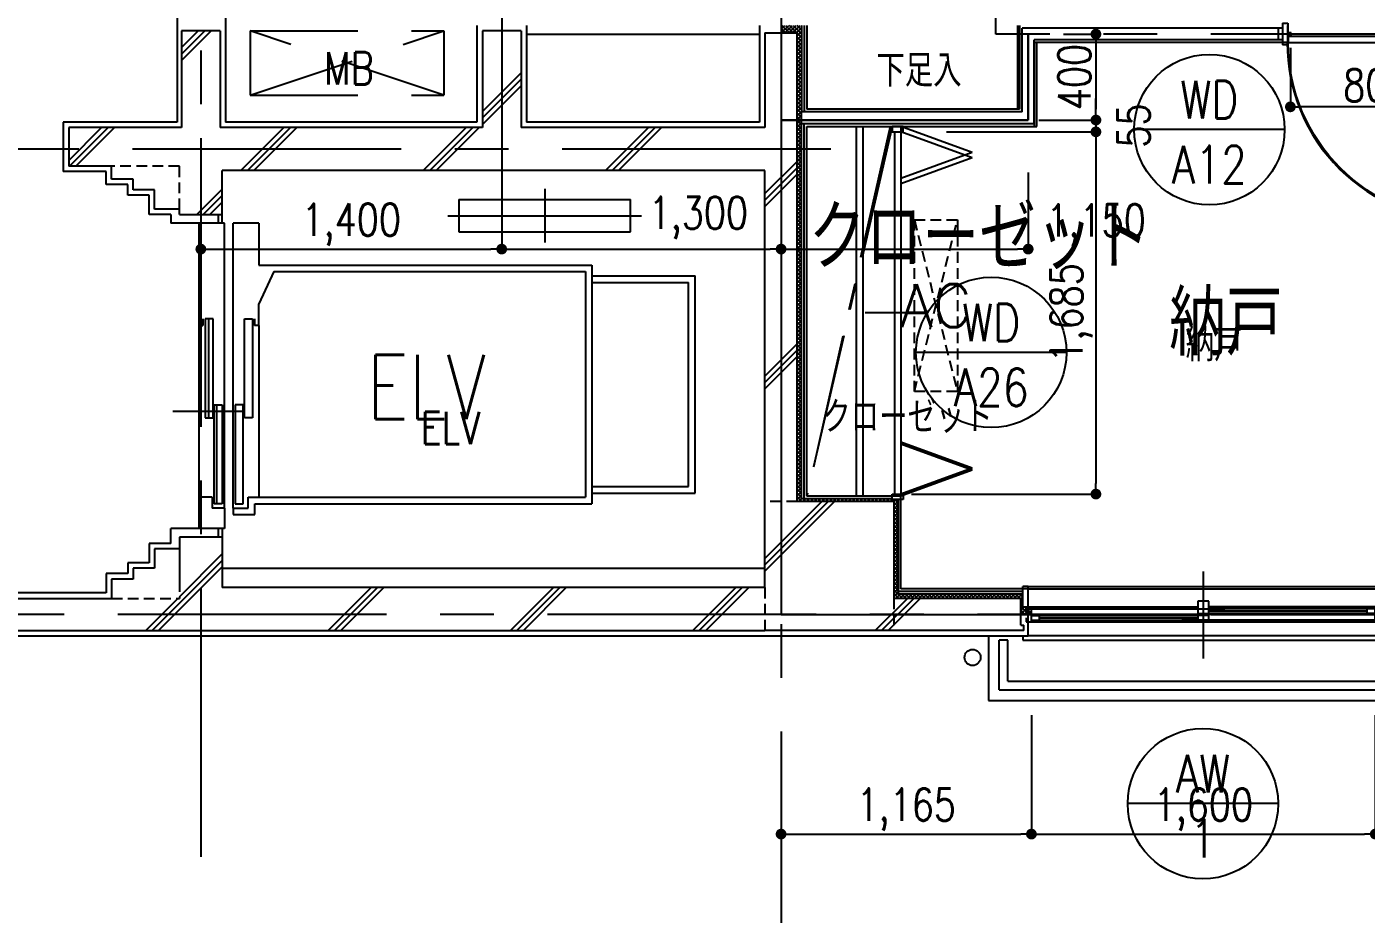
# Model space of a CAD drawing. Header units: millimetres. Extents: x 15495 to 166182, y -39946 to 18307.
# Drawn here: x 103480 to 109712, y -35656 to -31528 of the extents above; entities that cross this region are included whole.
import ezdxf
from ezdxf.enums import TextEntityAlignment as Align

# ---------------------------------------------------------------- set-up
doc = ezdxf.new("R2010")
doc.units = ezdxf.units.MM
doc.header["$LTSCALE"] = 1000
for name, pattern in [('CENTER', [2, 1.25, -0.25, 0.25, -0.25]), ('DASHED', [0.75, 0.5, -0.25]), ('DASHED2', [0.375, 0.25, -0.125])]:
    doc.linetypes.add(name, pattern=pattern)
doc.layers.get('0').update_dxf_attribs({"linetype": 'CONTINUOUS'})
for name, color, linetype in [('DT_ID', 13, 'CONTINUOUS'), ('E_TEXT', 3, 'CONTINUOUS'), ('EV-Space_EV-A_EVES-100', 5, 'CONTINUOUS'), ('EV-Space_EV-A_EVES-50', 5, 'CONTINUOUS'), ('EV-Space_EV-F_FINI1-100', 190, 'CONTINUOUS'), ('F_FITT1-100', 5, 'CONTINUOUS'), ('F_FITT1-50', 5, 'CONTINUOUS'), ('F_FITT2-100', 1, 'CONTINUOUS'), ('F_FITT2-50', 1, 'CONTINUOUS'), ('K-A_EQP-50', 60, 'CONTINUOUS'), ('SF-F_FITT1-50', 5, 'CONTINUOUS'), ('TF-A_ELSE-100', 6, 'CONTINUOUS'), ('TF-A_ELSE-50', 6, 'CONTINUOUS'), ('TF-A_EQP-50', 60, 'CONTINUOUS'), ('TF-A_EVES-100', 5, 'CONTINUOUS'), ('TF-DT_ID-100', 13, 'CONTINUOUS'), ('TF-E_DIM-50', 3, 'CONTINUOUS'), ('TF-E_GRID-100', 1, 'CENTER'), ('TF-E_GRID-50', 1, 'CENTER'), ('TF-E_TEXT-100', 3, 'CONTINUOUS'), ('TF-E_TEXT-50', 3, 'CONTINUOUS'), ('TF-F_ELEV-KYOUTSU', 5, 'CONTINUOUS'), ('TF-F_FINI1-100', 190, 'CONTINUOUS'), ('TF-F_FINI1-50', 190, 'CONTINUOUS'), ('TF-F_FINI2-50', 1, 'CONTINUOUS'), ('TF-F_FITT1-100', 5, 'CONTINUOUS'), ('TF-F_FITT1-50', 5, 'CONTINUOUS'), ('TF-F_HAT1-50', 9, 'CONTINUOUS'), ('TF-F_HIDE-100', 12, 'CONTINUOUS'), ('TF-H-AREA-50', 1, 'CENTER'), ('TF-H_LINE1-100', 140, 'CONTINUOUS'), ('TF-H_LINE1-50', 140, 'CONTINUOUS'), ('TF-R_COLM-50', 7, 'CONTINUOUS'), ('TF-R_EWALL-50', 7, 'CONTINUOUS'), ('TF-U_FIRE-50', 9, 'CONTINUOUS'), ('TF-U_LGS-50', 120, 'CONTINUOUS')]:
    doc.layers.add(name, color=color, linetype=linetype)
doc.styles.add('DIM', font='romans.shx', dxfattribs={"width": 0.8, "bigfont": 'bigfont.shx'})
doc.styles.add('ROOM', font='romans.shx', dxfattribs={"width": 0.8, "bigfont": 'bigfont.shx'})
doc.styles.get("Standard").update_dxf_attribs({"font": 'txt.shx', "bigfont": 'bigfont.shx'})
doc.styles.add('TATE', font='TXT', dxfattribs={"height": 50, "bigfont": 'BIGFONT'})
doc.dimstyles.new('DIM50_3_3', dxfattribs={"dimscale": 50, "dimtxt": 3, "dimasz": 1, "dimexe": 0, "dimexo": 1, "dimgap": 0.5, "dimtad": 1, "dimdec": 1, "dimdsep": 46, "dimlunit": 6, "dimtxsty": 'DIM', "dimblk1": 'DOT', "dimblk2": 'DOT', "dimsah": 1, "dimcen": 1, "dimclrd": 256, "dimclre": 256, "dimclrt": 256, "dimadec": 0, "dimazin": 0, "dimtfac": 1, "dimtdec": 1, "dimtix": 1, "dimtmove": 2, "dimatfit": 3, "dimldrblk": 'DOT', "dimfxl": 1, "dimtvp": 0.833333, "dimtolj": 1, "dimarcsym": 0})
pattern_1 = [(45, (-133336.485, -63816.77), (-8.8388348, 8.8388348), []), (135, (-133336.485, -63816.77), (-8.8388348, -8.8388348), [])]

# ---------------------------------------------------------------- blocks, each defined once
blk = doc.blocks.new('EV-Space')
at = {"layer": 'EV-Space_EV-A_EVES-100'}
for p, q in [((1200, 1570), (2000, 1570)), ((1200, 1570), (1200, 1420)), ((1600, 1620), (1600, 1370)), ((2000, 1420), (2000, 1570)), ((100, 1460), (-10, 1460)), ((-10, 1460), (-10, 985)), ((110, 135), (110, 1460)), ((150, 135), (150, 1460)), ((270, 1460), (150, 1460)), ((270, 1460), (270, 1265)), ((1150, 1495), (2050, 1495)), ((1200, 1420), (2000, 1420)), ((270, 1265), (1820, 1265)), ((1820, 1265), (1820, 155)), ((340, 1235), (270, 1085)), ((1820, 1215), (2300, 1215)), ((2300, 205), (2300, 1215)), ((270, 985), (270, 1085)), ((10, 1015), (10, 985)), ((-10, 985), (-10, 185)), ((-10, 985), (10, 985)), ((270, 985), (270, 185)), ((-130, 585), (204.096, 585)), ((1820, 205), (2300, 205)), ((52.5, 185), (-10, 185)), ((-10, 185), (-10, 40)), ((52.5, 185), (52.5, 135)), ((110, 135), (52.5, 135)), ((110, 135), (110, 40)), ((150, 135), (150, 105)), ((251, 155), (1820, 155)), ((251, 105), (251, 155)), ((150, 105), (251, 105)), ((110, 40), (-10, 40))]:
    blk.add_line(p, q, dxfattribs=at)
at = {"layer": 'EV-Space_EV-A_EVES-100', "linetype": 'Continuous'}
for p, q in [((36.936, 557.569), (36.936, 1017.569)), ((73.841, 155), (73.841, 615))]:
    blk.add_line(p, q, dxfattribs=at)
at = {"layer": 'EV-Space_EV-A_EVES-50'}
for p, q in [((1200, 1570), (1200, 1420)), ((1200, 1570), (2000, 1570)), ((1600, 1620), (1600, 1370)), ((2000, 1420), (2000, 1570)), ((80, 1500), (80, 1460)), ((-10, 1460), (-10, 985)), ((110, 1460), (-10, 1460)), ((110, 135), (110, 1460)), ((150, 135), (150, 1460)), ((270, 1460), (150, 1460)), ((270, 1460), (270, 1265)), ((1150, 1495), (2050, 1495)), ((1200, 1420), (2000, 1420)), ((270, 1265), (1820, 1265)), ((1820, 1265), (1820, 155)), ((340, 1235), (270, 1085)), ((340, 1235), (1790, 1235)), ((1790, 1235), (1790, 185)), ((1820, 1215), (2300, 1215)), ((1820, 1185), (2270, 1185)), ((2270, 235), (2270, 1185)), ((2300, 205), (2300, 1215)), ((270, 985), (270, 1085)), ((10, 1015), (10, 985)), ((250, 1015), (250, 985)), ((-10, 985), (10, 985)), ((-10, 985), (-10, 185)), ((270, 985), (250, 985)), ((270, 985), (270, 185)), ((-130, 585), (204.096, 585)), ((1820, 235), (2270, 235)), ((1820, 205), (2300, 205)), ((-10, 185), (-10, 40)), ((52.5, 185), (-10, 185)), ((52.5, 185), (52.5, 135)), ((110, 135), (52.5, 135)), ((110, 135), (110, 40)), ((150, 135), (150, 105)), ((150, 135), (221, 135)), ((221, 185), (1790, 185)), ((221, 135), (221, 185)), ((251, 155), (1820, 155)), ((251, 105), (251, 155)), ((150, 105), (251, 105)), ((110, 40), (-10, 40)), ((80, 40), (80, 0))]:
    blk.add_line(p, q, dxfattribs=at)
at = {"layer": 'EV-Space_EV-A_EVES-50', "linetype": 'Continuous'}
for p, q in [((57.5, 1015), (20, 1015)), ((20, 1015), (20, 555)), ((57.5, 555), (57.5, 1015)), ((202.5, 1015), (240, 1015)), ((202.5, 555), (202.5, 1015)), ((240, 1015), (240, 555)), ((62.5, 155), (62.5, 615)), ((62.5, 615), (100, 615)), ((100, 615), (100, 155)), ((160, 615), (160, 155)), ((197.5, 615), (160, 615)), ((197.5, 155), (197.5, 615)), ((20, 555), (57.5, 555)), ((240, 555), (202.5, 555)), ((100, 155), (62.5, 155)), ((160, 155), (197.5, 155))]:
    blk.add_line(p, q, dxfattribs=at)
at = {"layer": 'EV-Space_EV-F_FINI1-100'}
blk.add_line((0, 0), (0, 0), dxfattribs=at)
blk = doc.blocks.new('TATEGU-KIGOU')
at = {"color": 2}
blk.add_line((350, 0), (-350, 0), dxfattribs=at)
blk.add_circle((0, 0), 350, dxfattribs=at)
at = {"color": 2, "style": 'ROOM', "width": 0.8}
for tag, p in [('建具種別', (0, 51.6)), ('建具番号', (0, -250.1))]:
    blk.add_attdef(tag, text='', height=175, dxfattribs=at).set_placement(p, align=Align.CENTER)
at = {"flags": 1}
for tag, p in [('内法寸法（W）', (-414, -713.8)), ('内法寸法（H）', (-414, -1063.8)), ('階', (-373.6, -1414.3)), ('部屋名', (-373.6, -1786.8)), ('メーカー名', (-373.6, -2148.9)), ('値段', (-373.6, -2498.9)), ('重量', (-373.6, -2848.9)), ('建具形状', (-373.6, -3199)), ('開閉方式', (-373.6, -3549)), ('取付場所', (-373.6, -3899)), ('見込', (-373.6, -4296.3)), ('扉厚', (-373.6, -4646.3)), ('仕上', (-373.6, -4996.3)), ('ガラス', (-373.6, -5346.3)), ('建具金物', (-373.6, -5696.3)), ('枠形状', (-373.6, -6046.3)), ('沓摺形状', (-373.6, -6396.3)), ('特記事項', (-373.6, -6746.3)), ('防火性能', (-373.6, -7096.3))]:
    blk.add_attdef(tag, p, '', height=175, dxfattribs=at)
blk = doc.blocks.new('AW-1_100')
at = {"layer": 'F_FITT1-100'}
for p, q in [((815, -325), (815, 80)), ((915, -95), (0, -95)), ((715, -145), (1630, -145))]:
    blk.add_line(p, q, dxfattribs=at)
at = {"layer": 'F_FITT2-100'}
for p, q in [((0, 0), (1630, 0)), ((1630, -220), (0, -220))]:
    blk.add_line(p, q, dxfattribs=at)
blk = doc.blocks.new('ROOM')
at = {"layer": 'DT_ID', "flags": 1}
for tag, p in [('室番号', (0, 500)), ('面積', (0, -500)), ('内装制限', (0, -1000)), ('仕上レベル', (0, -1500)), ('スラブレベル', (0, -2000)), ('天井高', (0, -2500)), ('床下地', (0, -3000)), ('床仕上', (0, -3500)), ('巾木高さ', (0, -4000)), ('巾木仕上', (0, -4500)), ('壁下地', (0, -5000)), ('壁仕上', (0, -5500)), ('天井下地', (0, -6000)), ('天井仕上', (0, -6500)), ('見切縁', (0, -7000)), ('備考', (0, -7500))]:
    blk.add_attdef(tag, p, '', height=300, dxfattribs=at)
at = {"layer": 'E_TEXT', "style": 'ROOM', "width": 0.8}
blk.add_attdef('室名', (0, 0), '', height=300, dxfattribs=at)
blk = doc.blocks.new('WD-A26_100')
at = {"layer": 'F_FITT1-100'}
for p, q in [((-0.00075, 1720), (0, 0)), ((332.415375, 1599.01025), (-0.00075, 1720)), ((332.415375, 1599.01025), (-0.00075, 1478.0205)), ((332.416125, 120.98975), (0, 241.9795)), ((332.416125, 120.98975), (0, 0))]:
    blk.add_line(p, q, dxfattribs=at)
blk = doc.blocks.new('WD-A12_100')
at = {"layer": 'F_FITT1-100'}
blk.add_line((0, 0), (-2.9, 830), dxfattribs=at)
blk.add_arc((0, 0), 830, 0, 90.1978, dxfattribs=at)
blk = doc.blocks.new('TF-BLOCK_100')
at = {"layer": 'TF-A_ELSE-100', "linetype": 'DASHED'}
for p, q in [((13230, 2715), (14130, 2715)), ((14130, 2415), (13230, 2715)), ((13230, 2415), (14130, 2715)), ((13230, 2715), (13230, 2415)), ((14130, 2715), (14130, 2415)), ((13230, 2415), (14130, 2415))]:
    blk.add_line(p, q, dxfattribs=at)
at = {"layer": 'TF-A_ELSE-100', "linetype": 'Continuous'}
blk.add_line((13100, 215), (15625, 215), dxfattribs=at)
at = {"layer": 'TF-A_ELSE-100'}
for p, q in [((16665, -100), (16665, -400)), ((16715, -350), (16715, -120)), ((16755, -120), (16715, -120)), ((16755, -310), (16755, -120)), ((16755, -310), (18575, -310)), ((16715, -350), (18615, -350)), ((16665, -400), (18665, -400))]:
    blk.add_line(p, q, dxfattribs=at)
blk.add_circle((16591.26, -200), 37.5, dxfattribs=at)
at = {"layer": 'TF-A_EVES-100'}
for p, q in [((14600, 1980), (14600, 1730)), ((14200, 1930), (15000, 1930)), ((14200, 1930), (14200, 1780)), ((15000, 1780), (15000, 1930)), ((12990, 1820), (12990, 1345)), ((13100, 1820), (12990, 1820)), ((13110, 495), (13110, 1820)), ((13150, 495), (13150, 1820)), ((13270, 1820), (13150, 1820)), ((13270, 1820), (13270, 1625)), ((14150, 1855), (15050, 1855)), ((14200, 1780), (15000, 1780)), ((13270, 1625), (14820, 1625)), ((14820, 1625), (14820, 515)), ((13340, 1595), (13270, 1445)), ((14820, 1575), (15300, 1575)), ((15300, 565), (15300, 1575)), ((13270, 1345), (13270, 1445)), ((13010, 1375), (13010, 1345)), ((12990, 1345), (13010, 1345)), ((12990, 1345), (12990, 545)), ((13270, 1345), (13270, 545)), ((12870, 945), (13204.1, 945)), ((14820, 565), (15300, 565)), ((12990, 545), (12990, 400)), ((13052.5, 545), (12990, 545)), ((13052.5, 545), (13052.5, 495)), ((13251, 515), (14820, 515)), ((13251, 465), (13251, 515)), ((13110, 495), (13052.5, 495)), ((13110, 495), (13110, 400)), ((13150, 495), (13150, 465)), ((13150, 465), (13251, 465)), ((13110, 400), (12990, 400))]:
    blk.add_line(p, q, dxfattribs=at)
at = {"layer": 'TF-A_EVES-100', "linetype": 'Continuous'}
for p, q in [((13036.94, 917.57), (13036.94, 1377.57)), ((13073.84, 515), (13073.84, 975))]:
    blk.add_line(p, q, dxfattribs=at)
at = {"layer": 'TF-E_GRID-100'}
for p, q in [((15699.93, 15455), (15699.93, -4653.96)), ((31863.65, 0), (-4082.3, 0))]:
    blk.add_line(p, q, dxfattribs=at)
at = {"layer": 'TF-F_FINI1-100'}
for p, q in [((12890, 2800), (12890, 2290)), ((13115, 2800), (13115, 2290)), ((14285, 2740), (14285, 2290)), ((14515, 2740), (14515, 2290)), ((15600, 2740), (15600, 2290)), ((15820, 2740), (15820, 2350)), ((16800, 2740), (16800, 2350)), ((18056.21, 2740), (18056.21, 2660)), ((18056.21, 2660), (16880, 2660)), ((16880, 2270), (16880, 2660)), ((16800, 2350), (15820, 2350)), ((12890, 2290), (12360, 2290)), ((12360, 2290), (12360, 2060)), ((14285, 2290), (13115, 2290)), ((15600, 2290), (14515, 2290)), ((15820, 550), (15820, 2270)), ((15820, 2270), (16880, 2270)), ((12560, 2060), (12360, 2060)), ((12560, 2000), (12560, 2060)), ((15625, 2065), (13100, 2065)), ((13100, 1820), (13100, 2065)), ((15625, 125), (15625, 2065)), ((12660, 2000), (12560, 2000)), ((12660, 1950), (12660, 2000)), ((12760, 1950), (12660, 1950)), ((12760, 1860), (12760, 1950)), ((12860, 1860), (12760, 1860)), ((12860, 1860), (12860, 1820)), ((12990, 1820), (12860, 1820)), ((16257.5, 550), (15820, 550)), ((16257.5, 120), (16257.5, 550)), ((12990, 400), (12860, 400)), ((12860, 330), (12860, 400)), ((13100, 400), (13100, 125)), ((12860, 330), (12760, 330)), ((12760, 330), (12760, 240)), ((12660, 190), (12560, 190)), ((12560, 190), (12560, 100)), ((12760, 240), (12660, 240)), ((12660, 240), (12660, 190)), ((15625, 125), (13100, 125)), ((12560, 100), (10800, 100)), ((16850, 120), (16257.5, 120)), ((16850, -100), (16850, 120)), ((10000, -100), (16850, -100))]:
    blk.add_line(p, q, dxfattribs=at)
at = {"layer": 'TF-F_FITT1-100'}
for p, q in [((14515, 2700), (15600, 2700)), ((17665, -205), (17665, 200))]:
    blk.add_line(p, q, dxfattribs=at)
at = {"layer": 'TF-F_HIDE-100', "ltscale": 0.1}
for p, q in [((16050, 2270), (16050, 550)), ((16080, 2270), (16080, 550))]:
    blk.add_line(p, q, dxfattribs=at)
at = {"layer": 'TF-H_LINE1-100', "linetype": 'CENTER', "ltscale": 0.5}
blk.add_line((16217.5, 2270), (15820, 550), dxfattribs=at)
at = {"layer": 'TF-DT_ID-100'}
for p, values in [((17693.32, 2255.37), {'建具種別': 'WD', '建具番号': 'A12'}), ((16677.83, 1219.01), {'建具種別': 'WD', '建具番号': 'A26'}), ((17663.25, -880.06), {'建具種別': 'AW', '建具番号': '1'})]:
    blk.add_blockref('TATEGU-KIGOU', p, dxfattribs=at).add_auto_attribs(values)
at = {"layer": 'TF-E_TEXT-100'}
ref = blk.add_blockref('ROOM', (15829.55, 1604.34), dxfattribs=at)
ref.add_attrib('室名', 'クローゼット', (15829.55, 1604.34), dxfattribs={"height": 300, "style": 'ROOM', "width": 0.8})
ref = blk.add_blockref('ROOM', (17506.13, 1205.39), dxfattribs=at)
ref.add_attrib('室名', '納戸', (17506.13, 1205.39), dxfattribs={"height": 300, "style": 'ROOM', "width": 0.8})
at = {"layer": 'TF-F_ELEV-KYOUTSU'}
blk.add_blockref('EV-Space', (13000, 360), dxfattribs=at)
at = {"layer": 'TF-F_FITT1-100', "xscale": -1, "yscale": -1}
blk.add_blockref('WD-A12_100', (18885, 2660), dxfattribs=at)
at = {"layer": 'TF-F_FITT1-100'}
for name, p in [('WD-A26_100', (16257.5, 550)), ('AW-1_100', (16850, 120))]:
    blk.add_blockref(name, p, dxfattribs=at)
at = {"layer": 'TF-E_TEXT-100', "style": 'ROOM', "width": 0.8}
blk.add_text('ELV', height=300, dxfattribs=at).set_placement((14049.64, 1057.87), align=Align.MIDDLE)
blk = doc.blocks.new('WD-A26_50')
at = {"layer": 'F_FITT1-50'}
for p, q in [((9.99925, 1735), (-40.00075, 1735)), ((-40.00075, 1735), (-40.00075, 1710)), ((-40.00075, 1710), (9.99925, 1710)), ((-30.00075, 1710), (-30.00075, 25)), ((-0.00075, 1710), (-0.00075, 25)), ((332.415375, 1589.01025), (-0.00075, 1710)), ((9.99925, 1710), (9.99925, 1735)), ((332.415375, 1589.01025), (-0.00075, 1468.0205)), ((99.99925, 867.5), (-166.87575, 867.5)), ((332.415375, 145.98975), (-0.00075, 266.9795)), ((332.415375, 145.98975), (-0.00075, 25)), ((-40.00075, 25), (9.99925, 25)), ((-40.00075, 0), (-40.00075, 25)), ((9.99925, 0), (-40.00075, 0)), ((9.99925, 25), (9.99925, 0))]:
    blk.add_line(p, q, dxfattribs=at)
blk = doc.blocks.new('DOT')
at = {"color": 0, "linetype": 'ByBlock'}
blk.add_line((-0.5, 0), (-1, 0), dxfattribs=at)
at = {"color": 0, "linetype": 'ByBlock', "const_width": 0.5}
blk.add_lwpolyline([(-0.25, 0, 1), (0.25, 0, 1)], format="xyb", close=True, dxfattribs=at)
blk = doc.blocks.new('*D786')
at = {"layer": 'TF-E_DIM-50', "lineweight": -2}
for p, q in [((107759.6, -32016.4), (108454.8, -32016.4)), ((108454.8, -32066.4), (108454.8, -33651.4)), ((107597.1, -33701.4), (108454.8, -33701.4))]:
    blk.add_line(p, q, dxfattribs=at)
at = {"layer": 'TF-E_DIM-50', "lineweight": -2, "xscale": 50, "yscale": 50, "zscale": 50}
for p, rotation in [((108454.8, -32016.4), 90), ((108454.8, -33701.4), 270)]:
    blk.add_blockref('DOT', p, dxfattribs=dict(at, rotation=rotation))
at = {"layer": 'TF-E_DIM-50', "insert": (108340.5, -32858.9), "char_height": 150, "attachment_point": 5, "rotation": 90, "style": 'DIM'}
blk.add_mtext('\\A1;1,685', dxfattribs=at)
blk = doc.blocks.new('_DOT')
at = {"color": 0, "linetype": 'ByBlock'}
blk.add_line((-0.5, 0), (-1, 0), dxfattribs=at)
at = {"color": 0, "linetype": 'ByBlock', "const_width": 0.5}
blk.add_lwpolyline([(-0.25, 0, 1), (0.25, 0, 1)], format="xyb", close=True, dxfattribs=at)
blk = doc.blocks.new('*D780')
at = {"layer": 'TF-E_DIM-50', "lineweight": -2}
for p, q in [((110239.6, -34311.4), (110239.6, -36153.1)), ((106989.6, -36103.1), (106989.6, -36153.1)), ((107039.6, -36153.1), (110189.6, -36153.1))]:
    blk.add_line(p, q, dxfattribs=at)
at = {"layer": 'TF-E_DIM-50', "lineweight": -2, "xscale": 50, "yscale": 50, "zscale": 50, "rotation": 180}
blk.add_blockref('DOT', (106989.6, -36153.1), dxfattribs=at)
at = {"layer": 'TF-E_DIM-50', "lineweight": -2, "xscale": 50, "yscale": 50, "zscale": 50}
blk.add_blockref('DOT', (110239.6, -36153.1), dxfattribs=at)
at = {"layer": 'TF-E_DIM-50', "insert": (108614.6, -36038.8), "char_height": 150, "attachment_point": 5, "style": 'DIM'}
blk.add_mtext('\\A1;3,250', dxfattribs=at)
blk = doc.blocks.new('AW-1_50')
at = {"layer": 'F_FITT1-50'}
for p, q in [((-815, 130), (-840, 130)), ((-840, 35), (-840, 130)), ((-815, 35), (-815, 130)), ((815, 130), (840, 130)), ((815, 35), (815, 130)), ((840, 35), (840, 130)), ((-840, 35), (-825, 35)), ((-825, 35), (-800, 35)), ((-825, 15), (-825, 35)), ((-800, -35), (-800, 35)), ((-762, 4), (-762, 26)), ((-762, 15), (-25, 15)), ((-25, 4), (-25, 61.5)), ((-25, 61.5), (25, 61.5)), ((25, 26), (-25, 26)), ((25, 4), (-25, 4)), ((25, 61.5), (25, 4)), ((825, 35), (800, 35)), ((800, -35), (800, 35)), ((825, 15), (825, 35)), ((840, 35), (825, 35)), ((-825, -35), (-825, -15)), ((-825, -35), (-800, -35)), ((-25, -26), (-25, -4)), ((-25, -4), (25, -4)), ((25, -26), (-25, -26)), ((25, -4), (25, -26)), ((762, -15), (25, -15)), ((800, -4), (762, -4)), ((762, -26), (762, -4)), ((800, -26), (762, -26)), ((825, -35), (800, -35)), ((825, -15), (825, -35))]:
    blk.add_line(p, q, dxfattribs=at)
at = {"layer": 'F_FITT2-50'}
for p, q in [((815, 130), (-815, 130)), ((-800, 35), (-25, 35)), ((-800, 26), (-25, 26)), ((-800, 4), (-25, 4)), ((800, 35), (25, 35)), ((800, -35), (-800, -35)), ((762, -4), (25, -4)), ((762, -26), (25, -26)), ((-840, -100), (-840, -120)), ((840, -120), (-840, -120)), ((840, -100), (840, -120))]:
    blk.add_line(p, q, dxfattribs=at)
at = {"layer": 'SF-F_FITT1-50'}
blk.add_line((0, -205), (0, 200), dxfattribs=at)
blk = doc.blocks.new('*D779')
at = {"layer": 'TF-E_DIM-50', "lineweight": -2}
for p, q in [((108154.6, -34729.8), (108154.6, -35283)), ((109754.6, -34729.8), (109754.6, -35283)), ((108204.6, -35283), (109704.6, -35283))]:
    blk.add_line(p, q, dxfattribs=at)
at = {"layer": 'TF-E_DIM-50', "lineweight": -2, "xscale": 50, "yscale": 50, "zscale": 50, "rotation": 180}
blk.add_blockref('DOT', (108154.6, -35283), dxfattribs=at)
at = {"layer": 'TF-E_DIM-50', "lineweight": -2, "xscale": 50, "yscale": 50, "zscale": 50}
blk.add_blockref('DOT', (109754.6, -35283), dxfattribs=at)
at = {"layer": 'TF-E_DIM-50', "insert": (108954.6, -35168.7), "char_height": 150, "attachment_point": 5, "style": 'DIM'}
blk.add_mtext('\\A1;1,600', dxfattribs=at)
blk = doc.blocks.new('*D782')
at = {"layer": 'TF-E_DIM-50', "lineweight": -2}
for p, q in [((108154.6, -34729.8), (108154.6, -35283)), ((106989.6, -35205.5), (106989.6, -35283)), ((107039.6, -35283), (108104.6, -35283))]:
    blk.add_line(p, q, dxfattribs=at)
at = {"layer": 'TF-E_DIM-50', "lineweight": -2, "xscale": 50, "yscale": 50, "zscale": 50, "rotation": 180}
blk.add_blockref('DOT', (106989.6, -35283), dxfattribs=at)
at = {"layer": 'TF-E_DIM-50', "lineweight": -2, "xscale": 50, "yscale": 50, "zscale": 50}
blk.add_blockref('DOT', (108154.6, -35283), dxfattribs=at)
at = {"layer": 'TF-E_DIM-50', "insert": (107572.1, -35168.7), "char_height": 150, "attachment_point": 5, "style": 'DIM'}
blk.add_mtext('\\A1;1,165', dxfattribs=at)
blk = doc.blocks.new('*D784')
at = {"layer": 'TF-E_DIM-50', "lineweight": -2}
for p, q in [((104289.6, -32046.4), (104289.6, -32561.8)), ((105689.6, -32082), (105689.6, -32561.8)), ((104339.6, -32561.8), (105639.6, -32561.8))]:
    blk.add_line(p, q, dxfattribs=at)
at = {"layer": 'TF-E_DIM-50', "lineweight": -2, "xscale": 50, "yscale": 50, "zscale": 50, "rotation": 180}
blk.add_blockref('DOT', (104289.6, -32561.8), dxfattribs=at)
at = {"layer": 'TF-E_DIM-50', "lineweight": -2, "xscale": 50, "yscale": 50, "zscale": 50}
blk.add_blockref('DOT', (105689.6, -32561.8), dxfattribs=at)
at = {"layer": 'TF-E_DIM-50', "insert": (104989.6, -32447.5), "char_height": 150, "attachment_point": 5, "style": 'DIM'}
blk.add_mtext('\\A1;1,400', dxfattribs=at)
blk = doc.blocks.new('*D783')
at = {"layer": 'TF-E_DIM-50', "lineweight": -2}
for p, q in [((105689.6, -32082), (105689.6, -32561.8)), ((106989.6, -32498.3), (106989.6, -32561.8)), ((105739.6, -32561.8), (106939.6, -32561.8))]:
    blk.add_line(p, q, dxfattribs=at)
at = {"layer": 'TF-E_DIM-50', "lineweight": -2, "xscale": 50, "yscale": 50, "zscale": 50, "rotation": 180}
blk.add_blockref('DOT', (105689.6, -32561.8), dxfattribs=at)
at = {"layer": 'TF-E_DIM-50', "lineweight": -2, "xscale": 50, "yscale": 50, "zscale": 50}
blk.add_blockref('DOT', (106989.6, -32561.8), dxfattribs=at)
at = {"layer": 'TF-E_DIM-50', "insert": (106604.7, -32416), "char_height": 150, "attachment_point": 5, "style": 'DIM'}
blk.add_mtext('\\A1;1,300', dxfattribs=at)
blk = doc.blocks.new('*D744')
at = {"layer": 'TF-E_DIM-50', "lineweight": -2}
for p, q in [((103817.9, -31461.4), (103279.3, -31461.4)), ((103279.3, -32046.4), (103279.3, -31511.4)), ((103494.5, -32096.4), (103279.3, -32096.4))]:
    blk.add_line(p, q, dxfattribs=at)
at = {"layer": 'TF-E_DIM-50', "lineweight": -2, "xscale": 50, "yscale": 50, "zscale": 50}
for p, rotation in [((103279.3, -31461.4), 90), ((103279.3, -32096.4), 270)]:
    blk.add_blockref('DOT', p, dxfattribs=dict(at, rotation=rotation))
at = {"layer": 'TF-E_DIM-50', "insert": (103179.3, -31778.9), "char_height": 150, "attachment_point": 5, "rotation": 90, "style": 'DIM'}
blk.add_mtext('\\A1;635', dxfattribs=at)
blk = doc.blocks.new('*D787')
at = {"layer": 'TF-E_DIM-50', "lineweight": -2}
for p, q in [((106989.6, -32183.1), (106989.6, -32561.8)), ((108139.6, -32205.8), (108139.6, -32561.8)), ((107039.6, -32561.8), (108089.6, -32561.8))]:
    blk.add_line(p, q, dxfattribs=at)
at = {"layer": 'TF-E_DIM-50', "lineweight": -2, "xscale": 50, "yscale": 50, "zscale": 50, "rotation": 180}
blk.add_blockref('DOT', (106989.6, -32561.8), dxfattribs=at)
at = {"layer": 'TF-E_DIM-50', "lineweight": -2, "xscale": 50, "yscale": 50, "zscale": 50}
blk.add_blockref('DOT', (108139.6, -32561.8), dxfattribs=at)
at = {"layer": 'TF-E_DIM-50', "insert": (108455.4, -32450.7), "char_height": 150, "attachment_point": 5, "style": 'DIM'}
blk.add_mtext('\\A1;1,150', dxfattribs=at)
blk = doc.blocks.new('AC1')
at = {"layer": 'K-A_EQP-50', "linetype": 'DASHED2', "ltscale": 0.2}
for p, q in [((0, 800), (200, 800)), ((0, 0), (0, 800)), ((0, 0), (200, 800)), ((0, 800), (200, 0)), ((200, 800), (200, 0)), ((200, 0), (0, 0))]:
    blk.add_line(p, q, dxfattribs=at)
at = {"layer": 'K-A_EQP-50', "style": 'TATE'}
blk.add_text('AC', height=200, dxfattribs=at).set_placement((100, 400), align=Align.MIDDLE)
blk = doc.blocks.new('*D788')
at = {"layer": 'TF-E_DIM-50', "lineweight": -2}
for p, q in [((108454.8, -31911.4), (108454.8, -31861.4)), ((108408.5, -31961.4), (108454.8, -31961.4)), ((108454.8, -31961.4), (108454.8, -32016.4)), ((107759.6, -32016.4), (108454.8, -32016.4)), ((108454.8, -32066.4), (108454.8, -32116.4))]:
    blk.add_line(p, q, dxfattribs=at)
at = {"layer": 'TF-E_DIM-50', "lineweight": -2, "xscale": 50, "yscale": 50, "zscale": 50}
for p, rotation in [((108454.8, -31961.4), 270), ((108454.8, -32016.4), 90)]:
    blk.add_blockref('DOT', p, dxfattribs=dict(at, rotation=rotation))
at = {"layer": 'TF-E_DIM-50', "insert": (108629.9, -31987.1), "char_height": 150, "attachment_point": 5, "rotation": 90, "style": 'DIM'}
blk.add_mtext('\\A1;55', dxfattribs=at)
blk = doc.blocks.new('*D743')
at = {"layer": 'TF-E_DIM-50', "lineweight": -2}
for p, q in [((108303.9, -31561.4), (108454.8, -31561.4)), ((108454.8, -31611.4), (108454.8, -31911.4)), ((108189.6, -31961.4), (108454.8, -31961.4))]:
    blk.add_line(p, q, dxfattribs=at)
at = {"layer": 'TF-E_DIM-50', "lineweight": -2, "xscale": 50, "yscale": 50, "zscale": 50}
for p, rotation in [((108454.8, -31561.4), 90), ((108454.8, -31961.4), 270)]:
    blk.add_blockref('DOT', p, dxfattribs=dict(at, rotation=rotation))
at = {"layer": 'TF-E_DIM-50', "insert": (108354.8, -31761.4), "char_height": 150, "attachment_point": 5, "rotation": 90, "style": 'DIM'}
blk.add_mtext('\\A1;400', dxfattribs=at)
blk = doc.blocks.new('WD-A12_50')
at = {"layer": 'F_FITT1-50'}
for p, q in [((-440, 146.9), (-440, -93.1)), ((-880, 90), (-855, 90)), ((-880, 90), (-880, -10)), ((-855, 90), (-855, 45.4)), ((0, 90), (-25, 90)), ((-25, 90), (-25, 45.4)), ((0, 90), (0, -10)), ((-840, 45.4), (-855, 45.4)), ((-855, 31.5), (-855, -10)), ((-855, 31.5), (-840, 31.5)), ((-26.8, 29.7), (-853.1, 29.7)), ((-853.1, 29.7), (-853.1, -0.8)), ((-840, 31.5), (-840, 45.4)), ((-40, 31.5), (-40, 45.4)), ((-40, 45.4), (-25, 45.4)), ((-25, 31.5), (-40, 31.5)), ((-26.8, 29.7), (-26.8, -0.8)), ((-25, 31.5), (-25, -10)), ((-855, -10), (-880, -10)), ((-853.1, -0.8), (-26.8, -0.8)), ((-853.1, -0.8), (-853.1, -824.8)), ((-25, -10), (0, -10))]:
    blk.add_line(p, q, dxfattribs=at)
blk.add_arc((-852.8, 1.2), 826, 269.97666, 359.86363, dxfattribs=at)
blk = doc.blocks.new('*D739')
at = {"layer": 'TF-E_DIM-50', "lineweight": -2}
for p, q in [((109359.6, -31626.1), (109359.6, -31900)), ((110159.6, -31626.1), (110159.6, -31900)), ((110109.6, -31900), (109409.6, -31900))]:
    blk.add_line(p, q, dxfattribs=at)
at = {"layer": 'TF-E_DIM-50', "lineweight": -2, "xscale": 50, "yscale": 50, "zscale": 50, "rotation": 180}
blk.add_blockref('DOT', (109359.6, -31900), dxfattribs=at)
at = {"layer": 'TF-E_DIM-50', "lineweight": -2, "xscale": 50, "yscale": 50, "zscale": 50}
blk.add_blockref('DOT', (110159.6, -31900), dxfattribs=at)
at = {"layer": 'TF-E_DIM-50', "insert": (109759.6, -31800), "char_height": 150, "attachment_point": 5, "style": 'DIM'}
blk.add_mtext('\\A1;800', dxfattribs=at)
blk = doc.blocks.new('TF-BLOCK_50')
at = {"layer": 'TF-F_HAT1-50'}
h = blk.add_hatch(dxfattribs=at)
h.set_pattern_fill('RC4', color=256, scale=30, style=0)
h.set_pattern_definition([(45, (-133336.5, -63816.8), (-424.264, 424.264), []), (45, (-133306.5, -63816.8), (-424.264, 424.264), []), (45, (-133276.5, -63816.8), (-424.264, 424.264), [])])
h.paths.add_polyline_path([(15700, 2705), (15625, 2705), (15625, 2265), (14490, 2265), (14490, 2715), (14310, 2715), (14310, 2265), (13090, 2265), (13090, 2715), (12910, 2715), (12910, 2265), (12385, 2265), (12385, 2085), (12585, 2085), (12900, 2085), (12900, 1885), (12900, 1860), (13100, 1860), (13100, 2065), (15625, 2065), (15625, 525), (15700, 525)])
h.paths.add_polyline_path([(12900, 2085), (12585, 2085), (12585, 2025), (12685, 2025), (12685, 1975), (12785, 1975), (12785, 1885), (12900, 1885)], flags=17)
h.paths.add_polyline_path([(15775, 2705), (15700, 2705), (15700, 2300), (15775, 2300)])
h.paths.add_polyline_path([(15775, 2300), (15700, 2300), (15700, 525), (15775, 525)])
h.paths.add_polyline_path([(16225, 525), (15775, 525), (15700, 525), (15700, 0), (16225, 0), (16225, 75)])
h.paths.add_polyline_path([(16814.99, 75), (16225, 75), (16225, 0), (16814.99, 0)])
h.paths.add_polyline_path([(16814.99, 0), (16225, 0), (16225, -75), (16830, -75), (16830, -50.04), (16815, -50.04)])
h.paths.add_polyline_path([(16225, 0), (15700, 0), (15700, -75), (16225, -75)])
h.paths.add_polyline_path([(15700, 525), (15625, 525), (15625, 125), (15625, 0), (15700, 0)])
h.paths.add_polyline_path([(15625, 125), (13100, 125), (13100, 360), (12900, 360), (12900, 305), (12900, 75), (12585, 75), (10775, 75), (10775, 0), (15625, 0)])
h.paths.add_polyline_path([(15625, 0), (10775, 0), (10775, -75), (15625, -75)])
h.paths.add_polyline_path([(10700, 525), (10025, 525), (10025, 0), (10700, 0)])
h.paths.add_polyline_path([(10775, 525), (10700, 525), (10700, 0), (10775, 0), (10775, 75)])
h.paths.add_polyline_path([(10700, 0), (10025, 0), (10025, -75), (10700, -75)])
h = blk.add_hatch(dxfattribs=at)
h.set_pattern_fill('ANSI37', color=256, scale=100, style=0)
h.set_pattern_definition(pattern_1)
h.paths.add_polyline_path([(15795, 2300), (15775, 2300), (15775, 525), (15795, 537.5)])
h.paths.add_polyline_path([(15795, 2740), (15700, 2740), (15700, 2705), (15775, 2705), (15775, 2300), (15795, 2300), (15795, 2337.5)])
h = blk.add_hatch(dxfattribs=at)
h.set_pattern_fill('ANSI37', color=256, scale=100, style=0)
h.set_pattern_definition(pattern_1)
h.paths.add_polyline_path([(16245, 537.5), (15795, 537.5), (15775, 525), (16225, 525), (16225, 95), (16245, 95)])
h = blk.add_hatch(dxfattribs=at)
h.set_pattern_fill('ANSI37', color=256, scale=100, style=0)
h.set_pattern_definition(pattern_1)
h.paths.add_polyline_path([(16825, 95), (16225, 95), (16225, 75), (16815, 75), (16815, 0), (16865, 0), (16865, 35), (16840, 35), (16825, 35)])
at = {"layer": 'TF-A_ELSE-50', "linetype": 'DASHED'}
for p, q in [((13230, 2715), (14130, 2715)), ((13230, 2415), (14130, 2715)), ((14130, 2415), (13230, 2715)), ((13230, 2715), (13230, 2415)), ((14130, 2715), (14130, 2415)), ((13230, 2415), (14130, 2415))]:
    blk.add_line(p, q, dxfattribs=at)
at = {"layer": 'TF-A_ELSE-50', "linetype": 'Continuous'}
blk.add_line((13100, 215), (15625, 215), dxfattribs=at)
at = {"layer": 'TF-A_ELSE-50'}
for p, q in [((16665, -100), (16665, -400)), ((16715, -350), (16715, -120)), ((16755, -120), (16715, -120)), ((16755, -310), (16755, -120)), ((16755, -310), (18575, -310)), ((16715, -350), (18615, -350)), ((16665, -400), (18665, -400))]:
    blk.add_line(p, q, dxfattribs=at)
at = {"layer": 'TF-E_GRID-50'}
for p, q in [((15700, 15455), (15700, -4653.96)), ((13000, 4123.27), (13000, -1369.27)), ((14400, 3001.13), (14400, 2024.27)), ((15932.15, 2165), (11742.54, 2165)), ((12900, 360), (12900, 125)), ((31863.65, 0), (-4082.3, 0))]:
    blk.add_line(p, q, dxfattribs=at)
at = {"layer": 'TF-F_FINI1-50'}
for p, q in [((12890, 2740), (12890, 2290)), ((13115, 2740), (13115, 2290)), ((14285, 2740), (14285, 2290)), ((14515, 2740), (14515, 2290)), ((15600, 2740), (15600, 2290)), ((15820, 2740), (15820, 2350)), ((16810, 2740), (16810, 2350)), ((18033.13, 2660), (16890, 2660)), ((16890, 2270), (16890, 2660)), ((16810, 2350), (15820, 2350)), ((12890, 2290), (12360, 2290)), ((12360, 2290), (12360, 2060)), ((14285, 2290), (13115, 2290)), ((15600, 2290), (14515, 2290)), ((15820, 550), (15820, 2270)), ((15820, 2270), (16207.5, 2270)), ((16267.5, 2270), (16890, 2270)), ((12560, 2060), (12360, 2060)), ((12560, 2000), (12560, 2060)), ((12660, 2000), (12560, 2000)), ((12660, 1950), (12660, 2000)), ((12760, 1950), (12660, 1950)), ((12760, 1860), (12760, 1950)), ((12860, 1860), (12760, 1860)), ((12860, 1860), (12860, 1820)), ((12990, 1820), (12860, 1820)), ((16217.5, 550), (15820, 550)), ((16257.5, 120), (16257.5, 535)), ((12990, 400), (12860, 400)), ((12860, 330), (12860, 400)), ((12860, 330), (12760, 330)), ((12760, 330), (12760, 240)), ((12560, 190), (12560, 100)), ((12660, 190), (12560, 190)), ((12660, 240), (12660, 190)), ((12760, 240), (12660, 240)), ((12560, 100), (10800, 100)), ((16825, 120), (16257.5, 120)), ((16850, -100), (16850, -35)), ((10000, -100), (16850, -100))]:
    blk.add_line(p, q, dxfattribs=at)
at = {"layer": 'TF-F_FINI2-50'}
for p, q in [((15807.5, 2740), (15807.5, 2337.5)), ((15807.5, 537.5), (15807.5, 2282.5)), ((16217.5, 537.5), (15795, 537.5)), ((16245, 107.5), (16245, 535)), ((16825, 107.5), (16245, 107.5))]:
    blk.add_line(p, q, dxfattribs=at)
at = {"layer": 'TF-F_FITT1-50'}
for p, q in [((14515, 2700), (15600, 2700)), ((17665, -205), (17665, 200))]:
    blk.add_line(p, q, dxfattribs=at)
at = {"layer": 'TF-H-AREA-50'}
for points in [[(15700, 3650), (15700, 2300), (16850, 2300), (16850, 2700), (16700, 2700), (16700, 3650), (15700, 3650)], [(16700, 3650), (21900, 3650), (21900, 2700), (19850, 2700), (19850, 1925), (18950, 1925), (18950, 2700), (16700, 2700), (16700, 3650)], [(18950, 2700), (16850, 2700), (16850, 2300), (15700, 2300), (15700, 0), (18950, 0), (18950, 2700)]]:
    blk.add_lwpolyline(points, dxfattribs=at)
at = {"layer": 'TF-H_LINE1-50', "linetype": 'CENTER', "ltscale": 0.5}
blk.add_line((16207.5, 2270), (15820, 550), dxfattribs=at)
at = {"layer": 'TF-R_COLM-50', "linetype": 'DASHED2', "ltscale": 0.2}
for p, q in [((15775, 525), (15625, 525)), ((15625, 125), (15625, -75)), ((16225, 75), (16225, -75))]:
    blk.add_line(p, q, dxfattribs=at)
at = {"layer": 'TF-R_COLM-50'}
for p, q in [((15625, 125), (15625, 525)), ((16225, 525), (15775, 525)), ((16225, 525), (16225, 75)), ((16245, 537.5), (16245, 95)), ((16225, -75), (15625, -75))]:
    blk.add_line(p, q, dxfattribs=at)
at = {"layer": 'TF-R_EWALL-50'}
for p, q in [((13090, 2715), (12910, 2715)), ((12910, 2715), (12910, 2265)), ((13090, 2715), (13090, 2265)), ((14490, 2715), (14310, 2715)), ((14310, 2715), (14310, 2265)), ((14310, 2715), (14310, 2265)), ((14490, 2715), (14490, 2265)), ((15625, 2705), (15775, 2705)), ((15625, 2705), (15625, 2265)), ((15775, 525), (15775, 2705)), ((12910, 2265), (12385, 2265)), ((12385, 2265), (12385, 2085)), ((14310, 2265), (13090, 2265)), ((15625, 2265), (14490, 2265)), ((12585, 2085), (12385, 2085)), ((12585, 2025), (12585, 2085)), ((15625, 2065), (13100, 2065)), ((13100, 1860), (13100, 2065)), ((15625, 525), (15625, 2065)), ((12685, 2025), (12585, 2025)), ((12685, 1975), (12685, 2025)), ((12785, 1975), (12685, 1975)), ((12785, 1885), (12785, 1975)), ((12900, 1885), (12785, 1885)), ((12900, 1860), (12900, 1885)), ((12900, 1860), (13100, 1860)), ((12900, 360), (12900, 305)), ((13100, 360), (12900, 360)), ((13100, 360), (13100, 125)), ((12900, 305), (12785, 305)), ((12785, 305), (12785, 215)), ((12685, 215), (12685, 165)), ((12785, 215), (12685, 215)), ((12685, 165), (12585, 165)), ((12585, 165), (12585, 75)), ((15625, 125), (13100, 125)), ((10775, 75), (12585, 75)), ((16815, 75), (16225, 75)), ((16815, -50), (16815, 75)), ((16815, -50), (16830, -50)), ((16830, -75), (16830, -50)), ((10775, -75), (15625, -75)), ((16830, -75), (16225, -75))]:
    blk.add_line(p, q, dxfattribs=at)
at = {"layer": 'TF-R_EWALL-50', "linetype": 'DASHED2', "ltscale": 0.2}
for p, q in [((12900, 2085), (12585, 2085)), ((12900, 1885), (12900, 2085)), ((12900, 305), (12900, 75)), ((12585, 75), (12900, 75))]:
    blk.add_line(p, q, dxfattribs=at)
at = {"layer": 'TF-U_FIRE-50'}
for p, q in [((15795, 2740), (15795, 2337.5)), ((15795, 537.5), (15795, 2337.5)), ((16825, 95), (16245, 95))]:
    blk.add_line(p, q, dxfattribs=at)
at = {"layer": 'TF-U_LGS-50'}
for p, q in [((18033.13, 2727.5), (16822.5, 2727.5)), ((16822.5, 2337.5), (16822.5, 2727.5)), ((18013.05, 2727.5), (18013.05, 2672.5)), ((18033.13, 2672.5), (16877.5, 2672.5)), ((16877.5, 2282.5), (16877.5, 2672.5)), ((16822.5, 2337.5), (15795, 2337.5)), ((16877.5, 2282.5), (15795, 2282.5))]:
    blk.add_line(p, q, dxfattribs=at)
at = {"layer": 'TF-A_EQP-50'}
blk.add_blockref('AC1', (16320.38, 1036.53), dxfattribs=at)
at = {"layer": 'TF-E_TEXT-50'}
ref = blk.add_blockref('ROOM', (17583.13, 1178.15), dxfattribs=dict(at, xscale=0.5, yscale=0.5, zscale=0.5))
ref.add_attrib('室名', '納戸', (17583.13, 1178.15), dxfattribs={"height": 150, "style": 'ROOM', "width": 0.8})
ref = blk.add_blockref('ROOM', (15892.54, 843.8), dxfattribs=dict(at, xscale=0.5, yscale=0.5, zscale=0.5))
ref.add_attrib('室名', 'クローゼット', (15892.54, 843.8), dxfattribs={"height": 150, "style": 'ROOM', "width": 0.8})
at = {"layer": 'TF-F_ELEV-KYOUTSU'}
blk.add_blockref('EV-Space', (13000, 360), dxfattribs=at)
at = {"layer": 'TF-F_FITT1-50', "xscale": -1}
blk.add_blockref('WD-A12_50', (18033.13, 2660), dxfattribs=at)
at = {"layer": 'TF-F_FITT1-50'}
blk.add_blockref('WD-A26_50', (16257.5, 535), dxfattribs=at)
at = {"layer": 'TF-F_FITT1-50', "yscale": -1, "rotation": 180}
blk.add_blockref('AW-1_50', (17665, 0), dxfattribs=at)
at = {"layer": 'TF-E_TEXT-50', "style": 'ROOM', "width": 0.8}
for s, p in [('MB', (13689.66, 2541.02)), ('下足入', (16341.96, 2533.39)), ('ELV', (14161.58, 867.92))]:
    blk.add_text(s, height=150, dxfattribs=at).set_placement(p, align=Align.MIDDLE)
at = {"layer": 'TF-E_DIM-50'}
for base, p1, p2, picture, middle in [((11989.67, 2800), (12254.88, 2165), (12578.31, 2800), '*D744', (11889.67, 2482.5)), ((17165.25, 2300), (16964.34, 2700), (16850, 2300), '*D743', (17065.25, 2500)), ((17165.25, 560), (16420, 2245), (16257.5, 560), '*D786', (17050.96, 1402.5))]:
    dim = blk.add_linear_dim(base=base, p1=p1, p2=p2, angle=90, dimstyle='DIM50_3_3', dxfattribs=at)
    dim.commit()
    dim.dimension.update_dxf_attribs({"geometry": picture, "text_midpoint": middle, "insert": (-91289.59, 34261.4)})
for base, p1, p2, picture, middle in [((18069.98, 2361.37), (18869.98, 2685.34), (18069.98, 2685.34), '*D739', (18469.98, 2461.37)), ((14400, 1699.57), (13000, 2265), (14400, 2229.44), '*D784', (13700, 1813.85)), ((18950, -1891.68), (15700, -1891.68), (18950, 0), '*D780', (17325, -1777.39)), ((16865, -1021.6), (15700, -894.05), (16865, -418.38), '*D782', (16282.5, -907.31)), ((18465, -1021.6), (16865, -418.38), (18465, -418.38), '*D779', (17665, -907.31))]:
    dim = blk.add_linear_dim(base=base, p1=p1, p2=p2, dimstyle='DIM50_3_3', dxfattribs=at)
    dim.commit()
    dim.dimension.update_dxf_attribs({"geometry": picture, "text_midpoint": middle, "insert": (-91289.59, 34261.4)})
dim = blk.add_linear_dim(base=(17165.25, 2245), p1=(17068.88, 2300), p2=(16420, 2245), angle=90, dimstyle='DIM50_3_3', dxfattribs=at)
dim.commit()
dim.dimension.update_dxf_attribs({"geometry": '*D788', "text_midpoint": (17340.27, 2274.33), "dimtype": 128, "insert": (-91289.59, 34261.4)})
for base, p1, p2, picture, middle in [((15700, 1699.57), (14400, 2229.44), (15700, 1813.11), '*D783', (15315.11, 1845.37)), ((16850, 1699.57), (15700, 2128.28), (16850, 2105.6), '*D787', (17165.85, 1810.69))]:
    dim = blk.add_linear_dim(base=base, p1=p1, p2=p2, dimstyle='DIM50_3_3', dxfattribs=at)
    dim.commit()
    dim.dimension.update_dxf_attribs({"geometry": picture, "text_midpoint": middle, "dimtype": 128, "insert": (-91289.59, 34261.4)})

msp = doc.modelspace()

# ---------------------------------------------------------------- block references
for name in ['TF-BLOCK_100', 'TF-BLOCK_50']:
    msp.add_blockref(name, (91289.6, -34261.4))

doc.saveas('drawing.dxf')
